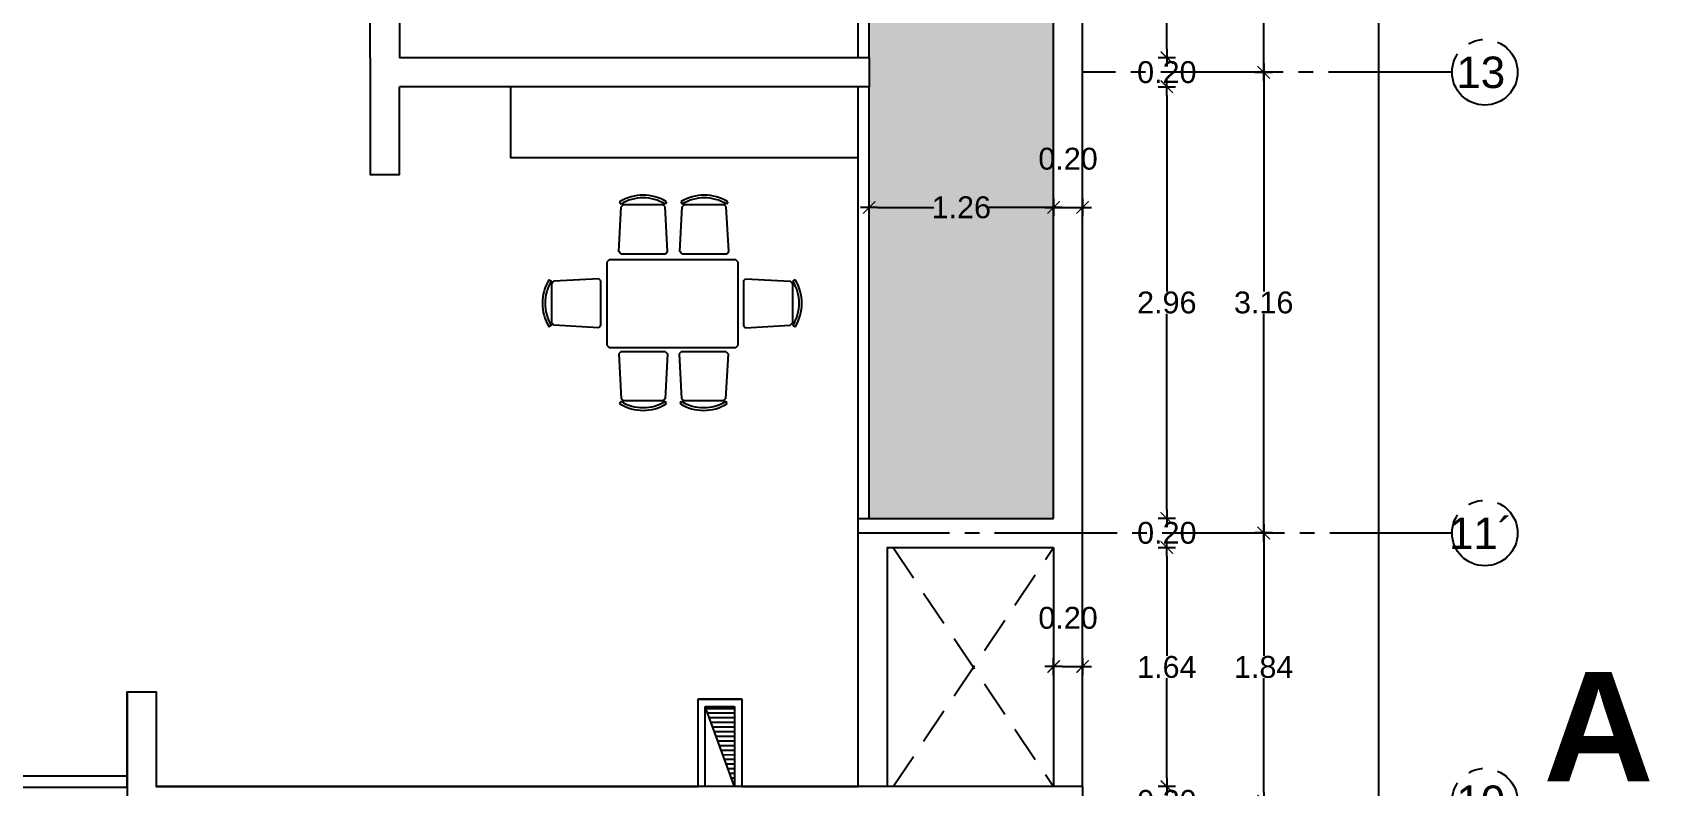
# Model space of a CAD drawing. Header units: millimetres. Extents: x 1217 to 2428, y 234 to 644.
# Drawn here: x 2384.88 to 2395.98, y 619.32 to 624.5 of the extents above; entities that cross this region are included whole.
import ezdxf

# ---------------------------------------------------------------- set-up
doc = ezdxf.new("R2010")
doc.units = ezdxf.units.MM
doc.linetypes.add('ACAD_ISO04W100', pattern=[30, 24, -3, 0, -3])
doc.linetypes.add('HIDDEN2', pattern=[0.1875, 0.125, -0.0625])
doc.layers.get('0').update_dxf_attribs({"lineweight": 5})
for name, color, linetype in [('0.1', 251, 'Continuous'), ('0.2', 2, 'Continuous'), ('0.3', 6, 'Continuous'), ('CORTES', 30, 'Continuous'), ('COTAS', 252, 'Continuous'), ('COTAS INTERIORES', 3, 'Continuous'), ('EJES', 8, 'Continuous'), ('MUROS', 7, 'Continuous'), ('SHAFT', 3, 'Continuous'), ('TABIQUES', 4, 'Continuous')]:
    doc.layers.add(name, color=color, linetype=linetype)
doc.styles.add('INTERARQ', font='arial.ttf')
doc.styles.get("Standard").update_dxf_attribs({"font": 'arial.ttf'})
doc.dimstyles.new('ESCALA_1-50', dxfattribs={"dimtxt": 0.15, "dimasz": 0.06, "dimexe": 0.18, "dimexo": 0.0625, "dimgap": 0, "dimtad": 0, "dimtih": 1, "dimtoh": 1, "dimzin": 0, "dimdsep": 46, "dimtxsty": 'INTERARQ', "dimblk": 'DIMTICK', "dimcen": 0, "dimse1": 1, "dimse2": 1, "dimclrd": 256, "dimclre": 1, "dimclrt": 2, "dimadec": 0, "dimazin": 0, "dimtfac": 4.5, "dimtofl": 0, "dimtmove": 2, "dimatfit": 3, "dimldrblk": 'DIMTICK', "dimfxl": 1, "dimtolj": 1, "dimtzin": 0, "dimarcsym": 0})

# ---------------------------------------------------------------- blocks, each defined once
blk = doc.blocks.new('DIMTICK')
at = {"color": 1}
for p, q in [((-1, 0), (1, 0)), ((0, 1), (0, -1))]:
    blk.add_line(p, q, dxfattribs=at)
at = {"color": 3, "const_width": 0.141}
blk.add_lwpolyline([(0.71, 0.71), (-0.71, -0.71)], dxfattribs=at)
blk = doc.blocks.new('*D1369')
at = {"layer": 'COTAS', "lineweight": -2, "ltscale": 3, "transparency": 16777216}
for p, q in [((2392.664, 619.384), (2392.664, 619.444)), ((2392.664, 619.065), (2392.664, 619.005))]:
    blk.add_line(p, q, dxfattribs=at)
at = {"layer": 'DEFPOINTS', "color": 0, "ltscale": 3, "transparency": 16777216}
for p in [(2392.086, 619.324, 0), (2392.664, 619.324), (2391.887, 619.125, 0)]:
    blk.add_point(p, dxfattribs=at)
at = {"layer": 'COTAS', "lineweight": -2, "ltscale": 3, "transparency": 16777216, "xscale": 0.06, "yscale": 0.06, "zscale": 0.06}
for p, rotation in [((2392.664, 619.324), 270), ((2392.664, 619.125), 90)]:
    blk.add_blockref('DIMTICK', p, dxfattribs=dict(at, rotation=rotation))
at = {"layer": 'COTAS', "color": 2, "ltscale": 3, "transparency": 16777216, "insert": (2392.664, 619.225), "char_height": 0.15, "attachment_point": 5, "style": 'INTERARQ'}
blk.add_mtext('\\A1;0.20', dxfattribs=at)
blk = doc.blocks.new('*D1370')
at = {"layer": 'COTAS', "lineweight": -2, "ltscale": 3, "transparency": 16777216}
for p, q in [((2392.664, 620.904), (2392.664, 620.221)), ((2392.664, 619.384), (2392.664, 620.067))]:
    blk.add_line(p, q, dxfattribs=at)
at = {"layer": 'DEFPOINTS', "color": 0, "ltscale": 3, "transparency": 16777216}
for p in [(2391.886, 620.964, 0), (2392.664, 620.964), (2392.086, 619.324, 0)]:
    blk.add_point(p, dxfattribs=at)
at = {"layer": 'COTAS', "lineweight": -2, "ltscale": 3, "transparency": 16777216, "xscale": 0.06, "yscale": 0.06, "zscale": 0.06}
for p, rotation in [((2392.664, 620.964), 90), ((2392.664, 619.324), 270)]:
    blk.add_blockref('DIMTICK', p, dxfattribs=dict(at, rotation=rotation))
at = {"layer": 'COTAS', "color": 2, "ltscale": 3, "transparency": 16777216, "insert": (2392.664, 620.144), "char_height": 0.15, "attachment_point": 5, "style": 'INTERARQ'}
blk.add_mtext('\\A1;1.64', dxfattribs=at)
blk = doc.blocks.new('*D1371')
at = {"layer": 'COTAS', "lineweight": -2, "ltscale": 3, "transparency": 16777216}
for p, q in [((2392.664, 621.224), (2392.664, 621.284)), ((2392.664, 620.904), (2392.664, 620.844))]:
    blk.add_line(p, q, dxfattribs=at)
at = {"layer": 'DEFPOINTS', "color": 0, "ltscale": 3, "transparency": 16777216}
for p in [(2391.886, 621.164), (2392.664, 621.164), (2391.886, 620.964, 0)]:
    blk.add_point(p, dxfattribs=at)
at = {"layer": 'COTAS', "lineweight": -2, "ltscale": 3, "transparency": 16777216, "xscale": 0.06, "yscale": 0.06, "zscale": 0.06}
for p, rotation in [((2392.664, 621.164), 270), ((2392.664, 620.964), 90)]:
    blk.add_blockref('DIMTICK', p, dxfattribs=dict(at, rotation=rotation))
at = {"layer": 'COTAS', "color": 2, "ltscale": 3, "transparency": 16777216, "insert": (2392.664, 621.064), "char_height": 0.15, "attachment_point": 5, "style": 'INTERARQ'}
blk.add_mtext('\\A1;0.20', dxfattribs=at)
blk = doc.blocks.new('*D1372')
at = {"layer": 'COTAS', "lineweight": -2, "ltscale": 3, "transparency": 16777216}
for p, q in [((2392.664, 624.065), (2392.664, 622.721)), ((2392.664, 621.224), (2392.664, 622.568))]:
    blk.add_line(p, q, dxfattribs=at)
at = {"layer": 'DEFPOINTS', "color": 0, "ltscale": 3, "transparency": 16777216}
for p in [(2390.398, 624.125, 0), (2392.664, 624.125), (2391.886, 621.164)]:
    blk.add_point(p, dxfattribs=at)
at = {"layer": 'COTAS', "lineweight": -2, "ltscale": 3, "transparency": 16777216, "xscale": 0.06, "yscale": 0.06, "zscale": 0.06}
for p, rotation in [((2392.664, 624.125), 90), ((2392.664, 621.164), 270)]:
    blk.add_blockref('DIMTICK', p, dxfattribs=dict(at, rotation=rotation))
at = {"layer": 'COTAS', "color": 2, "ltscale": 3, "transparency": 16777216, "insert": (2392.664, 622.644), "char_height": 0.15, "attachment_point": 5, "style": 'INTERARQ'}
blk.add_mtext('\\A1;2.96', dxfattribs=at)
blk = doc.blocks.new('*D1373')
at = {"layer": 'COTAS', "lineweight": -2, "ltscale": 3, "transparency": 16777216}
for p, q in [((2392.664, 624.384), (2392.664, 624.444)), ((2392.664, 624.065), (2392.664, 624.005))]:
    blk.add_line(p, q, dxfattribs=at)
at = {"layer": 'DEFPOINTS', "color": 0, "ltscale": 3, "transparency": 16777216}
for p in [(2390.413, 624.324, 0), (2392.664, 624.324), (2390.398, 624.125, 0)]:
    blk.add_point(p, dxfattribs=at)
at = {"layer": 'COTAS', "lineweight": -2, "ltscale": 3, "transparency": 16777216, "xscale": 0.06, "yscale": 0.06, "zscale": 0.06}
for p, rotation in [((2392.664, 624.324), 270), ((2392.664, 624.125), 90)]:
    blk.add_blockref('DIMTICK', p, dxfattribs=dict(at, rotation=rotation))
at = {"layer": 'COTAS', "color": 2, "ltscale": 3, "transparency": 16777216, "insert": (2392.664, 624.224), "char_height": 0.15, "attachment_point": 5, "style": 'INTERARQ'}
blk.add_mtext('\\A1;0.20', dxfattribs=at)
blk = doc.blocks.new('*D1374')
at = {"layer": 'COTAS', "lineweight": -2, "ltscale": 3, "transparency": 16777216}
for p, q in [((2392.664, 627.096), (2392.664, 625.817)), ((2392.664, 624.384), (2392.664, 625.664))]:
    blk.add_line(p, q, dxfattribs=at)
at = {"layer": 'DEFPOINTS', "color": 0, "ltscale": 3, "transparency": 16777216}
for p in [(2390.621, 627.156, 0), (2392.664, 627.156), (2390.413, 624.324, 0)]:
    blk.add_point(p, dxfattribs=at)
at = {"layer": 'COTAS', "lineweight": -2, "ltscale": 3, "transparency": 16777216, "xscale": 0.06, "yscale": 0.06, "zscale": 0.06}
for p, rotation in [((2392.664, 627.156), 90), ((2392.664, 624.324), 270)]:
    blk.add_blockref('DIMTICK', p, dxfattribs=dict(at, rotation=rotation))
at = {"layer": 'COTAS', "color": 2, "ltscale": 3, "transparency": 16777216, "insert": (2392.664, 625.74), "char_height": 0.15, "attachment_point": 5, "style": 'INTERARQ'}
blk.add_mtext('\\A1;2.83', dxfattribs=at)
blk = doc.blocks.new('*D1385')
at = {"layer": 'COTAS', "lineweight": -2, "ltscale": 3, "transparency": 16777216}
for p, q in [((2393.329, 621.004), (2393.329, 620.221)), ((2393.329, 619.284), (2393.329, 620.068))]:
    blk.add_line(p, q, dxfattribs=at)
at = {"layer": 'DEFPOINTS', "color": 0, "ltscale": 3, "transparency": 16777216}
for p in [(2392.086, 621.064), (2393.329, 621.064), (2393.234, 619.224, 0)]:
    blk.add_point(p, dxfattribs=at)
at = {"layer": 'COTAS', "lineweight": -2, "ltscale": 3, "transparency": 16777216, "xscale": 0.06, "yscale": 0.06, "zscale": 0.06}
for p, rotation in [((2393.329, 621.064), 90), ((2393.329, 619.224), 270)]:
    blk.add_blockref('DIMTICK', p, dxfattribs=dict(at, rotation=rotation))
at = {"layer": 'COTAS', "color": 2, "ltscale": 3, "transparency": 16777216, "insert": (2393.329, 620.144), "char_height": 0.15, "attachment_point": 5, "style": 'INTERARQ'}
blk.add_mtext('\\A1;1.84', dxfattribs=at)
blk = doc.blocks.new('*D1386')
at = {"layer": 'COTAS', "lineweight": -2, "ltscale": 3, "transparency": 16777216}
for p, q in [((2393.329, 624.164), (2393.329, 622.721)), ((2393.329, 621.124), (2393.329, 622.568))]:
    blk.add_line(p, q, dxfattribs=at)
at = {"layer": 'DEFPOINTS', "color": 0, "ltscale": 3, "transparency": 16777216}
for p in [(2392.086, 624.224), (2393.329, 624.224), (2392.086, 621.064)]:
    blk.add_point(p, dxfattribs=at)
at = {"layer": 'COTAS', "lineweight": -2, "ltscale": 3, "transparency": 16777216, "xscale": 0.06, "yscale": 0.06, "zscale": 0.06}
for p, rotation in [((2393.329, 624.224), 90), ((2393.329, 621.064), 270)]:
    blk.add_blockref('DIMTICK', p, dxfattribs=dict(at, rotation=rotation))
at = {"layer": 'COTAS', "color": 2, "ltscale": 3, "transparency": 16777216, "insert": (2393.329, 622.644), "char_height": 0.15, "attachment_point": 5, "style": 'INTERARQ'}
blk.add_mtext('\\A1;3.16', dxfattribs=at)
blk = doc.blocks.new('*D1387')
at = {"layer": 'COTAS', "lineweight": -2, "ltscale": 3, "transparency": 16777216}
for p, q in [((2393.329, 625.365), (2393.329, 624.901)), ((2393.329, 624.284), (2393.329, 624.748))]:
    blk.add_line(p, q, dxfattribs=at)
at = {"layer": 'DEFPOINTS', "color": 0, "ltscale": 3, "transparency": 16777216}
for p in [(2392.086, 625.425), (2393.329, 625.425), (2392.086, 624.224)]:
    blk.add_point(p, dxfattribs=at)
at = {"layer": 'COTAS', "lineweight": -2, "ltscale": 3, "transparency": 16777216, "xscale": 0.06, "yscale": 0.06, "zscale": 0.06}
for p, rotation in [((2393.329, 625.425), 90), ((2393.329, 624.224), 270)]:
    blk.add_blockref('DIMTICK', p, dxfattribs=dict(at, rotation=rotation))
at = {"layer": 'COTAS', "color": 2, "ltscale": 3, "transparency": 16777216, "insert": (2393.329, 624.825), "char_height": 0.15, "attachment_point": 5, "style": 'INTERARQ'}
blk.add_mtext('\\A1;1.20', dxfattribs=at)
blk = doc.blocks.new('*D1389')
at = {"layer": 'COTAS', "lineweight": -2, "ltscale": 3, "transparency": 16777216}
for p, q in [((2394.117, 628.596), (2394.117, 614.018)), ((2394.117, 599.286), (2394.117, 613.864))]:
    blk.add_line(p, q, dxfattribs=at)
at = {"layer": 'DEFPOINTS', "color": 0, "ltscale": 3, "transparency": 16777216}
for p in [(2392.086, 628.656, 0), (2394.117, 628.656), (2392.086, 599.226, 0)]:
    blk.add_point(p, dxfattribs=at)
at = {"layer": 'COTAS', "lineweight": -2, "ltscale": 3, "transparency": 16777216, "xscale": 0.06, "yscale": 0.06, "zscale": 0.06}
for p, rotation in [((2394.117, 628.656), 90), ((2394.117, 599.226), 270)]:
    blk.add_blockref('DIMTICK', p, dxfattribs=dict(at, rotation=rotation))
at = {"layer": 'COTAS', "color": 2, "ltscale": 3, "transparency": 16777216, "insert": (2394.117, 613.941), "char_height": 0.15, "attachment_point": 5, "style": 'INTERARQ'}
blk.add_mtext('\\A1;29.43', dxfattribs=at)
blk = doc.blocks.new('*D1535')
at = {"layer": 'COTAS INTERIORES', "lineweight": -2, "ltscale": 3, "transparency": 16777216}
for p, q in [((2390.681, 623.297), (2391.065, 623.297)), ((2391.826, 623.297), (2391.441, 623.297))]:
    blk.add_line(p, q, dxfattribs=at)
at = {"layer": 'DEFPOINTS', "color": 0, "ltscale": 3, "transparency": 16777216}
for p in [(2391.886, 623.297), (2390.621, 621.163), (2391.886, 621.164, 0)]:
    blk.add_point(p, dxfattribs=at)
at = {"layer": 'COTAS INTERIORES', "lineweight": -2, "ltscale": 3, "transparency": 16777216, "xscale": 0.06, "yscale": 0.06, "zscale": 0.06, "rotation": 180}
blk.add_blockref('DIMTICK', (2390.621, 623.297), dxfattribs=at)
at = {"layer": 'COTAS INTERIORES', "lineweight": -2, "ltscale": 3, "transparency": 16777216, "xscale": 0.06, "yscale": 0.06, "zscale": 0.06}
blk.add_blockref('DIMTICK', (2391.886, 623.297), dxfattribs=at)
at = {"layer": 'COTAS INTERIORES', "color": 2, "ltscale": 3, "transparency": 16777216, "insert": (2391.253, 623.297), "char_height": 0.15, "attachment_point": 5, "style": 'INTERARQ'}
blk.add_mtext('\\A1;1.26', dxfattribs=at)
blk = doc.blocks.new('*D1536')
at = {"layer": 'COTAS INTERIORES', "lineweight": -2, "ltscale": 3, "transparency": 16777216}
blk.add_line((2391.946, 623.297), (2392.026, 623.297), dxfattribs=at)
at = {"layer": 'DEFPOINTS', "color": 0, "ltscale": 3, "transparency": 16777216}
for p in [(2392.086, 623.297), (2391.886, 621.164, 0), (2392.086, 620.723, 0)]:
    blk.add_point(p, dxfattribs=at)
at = {"layer": 'COTAS INTERIORES', "lineweight": -2, "ltscale": 3, "transparency": 16777216, "xscale": 0.06, "yscale": 0.06, "zscale": 0.06, "rotation": 180}
blk.add_blockref('DIMTICK', (2391.886, 623.297), dxfattribs=at)
at = {"layer": 'COTAS INTERIORES', "lineweight": -2, "ltscale": 3, "transparency": 16777216, "xscale": 0.06, "yscale": 0.06, "zscale": 0.06}
blk.add_blockref('DIMTICK', (2392.086, 623.297), dxfattribs=at)
at = {"layer": 'COTAS INTERIORES', "color": 2, "ltscale": 3, "transparency": 16777216, "insert": (2391.986, 623.63), "char_height": 0.15, "attachment_point": 5, "style": 'INTERARQ'}
blk.add_mtext('\\A1;0.20', dxfattribs=at)
blk = doc.blocks.new('*D1538')
at = {"layer": 'COTAS INTERIORES', "lineweight": -2, "ltscale": 3, "transparency": 16777216}
blk.add_line((2391.947, 620.148), (2392.026, 620.148), dxfattribs=at)
at = {"layer": 'DEFPOINTS', "color": 0, "ltscale": 3, "transparency": 16777216}
for p in [(2392.086, 620.148), (2392.086, 619.324, 0), (2391.887, 619.125)]:
    blk.add_point(p, dxfattribs=at)
at = {"layer": 'COTAS INTERIORES', "lineweight": -2, "ltscale": 3, "transparency": 16777216, "xscale": 0.06, "yscale": 0.06, "zscale": 0.06, "rotation": 180}
blk.add_blockref('DIMTICK', (2391.887, 620.148), dxfattribs=at)
at = {"layer": 'COTAS INTERIORES', "lineweight": -2, "ltscale": 3, "transparency": 16777216, "xscale": 0.06, "yscale": 0.06, "zscale": 0.06}
blk.add_blockref('DIMTICK', (2392.086, 620.148), dxfattribs=at)
at = {"layer": 'COTAS INTERIORES', "color": 2, "ltscale": 3, "transparency": 16777216, "insert": (2391.986, 620.481), "char_height": 0.15, "attachment_point": 5, "style": 'INTERARQ'}
blk.add_mtext('\\A1;0.20', dxfattribs=at)

msp = doc.modelspace()

# ---------------------------------------------------------------- hatches: boundary and pattern name
at = {"layer": '0.1', "ltscale": 3}
h = msp.add_hatch(dxfattribs=at)
h.set_pattern_fill('TEXTURE', color=256, scale=0.25, pattern_type=2)
h.set_pattern_definition([(0, (-121.64268, -347.84415), (0.11, 0.19), [0.01, -0.1675, 0.0075, -0.0725, 0.015, -0.1775]), (10, (-121.69018, -347.74165), (0.067230114, 0.237786904), [0.0175, -0.0425, 0.0225, -0.1325, 0.0125, -0.165]), (20, (-121.71518, -347.82165), (0.1112257946, 0.184146878), [0.02, -0.1375, 0.0175, -0.1025, 0.0125, -0.08]), (30, (-121.64268, -347.83665), (-0.018307714, 0.21170989), [0.0125, -0.0825, 0.01, -0.1225, 0.0075, -0.1625]), (40, (-121.71268, -347.78165), (0.028196598, 0.1803086295), [0.01, -0.11, 0.0075, -0.07, 0.02, -0.1275]), (50, (-121.67518, -347.87165), (-0.066873221, 0.196444578), [0.005, -0.0925, 0.0125, -0.1525, 0.015, -0.0775]), (60, (-121.66768, -347.85415), (-0.082894192, 0.186423048), [0.0125, -0.1025, 0.005, -0.12, 0.01, -0.0925]), (70, (-121.69518, -347.88415), (-0.091576892, 0.1796557065), [0.0075, -0.0475, 0.015, -0.08, 0.01, -0.11]), (80, (-121.68268, -347.73665), (-0.173804453, 0.137266209), [0.0175, -0.11, 0.0075, -0.13, 0.015, -0.1225]), (90, (-121.66768, -347.84415), (-0.22, 0.0925), [0.015, -0.0775, 0.01, -0.1525, 0.005, -0.155]), (100, (-121.70768, -347.76665), (-0.206642882, 0.120954409), [0.0175, -0.0975, 0.015, -0.08, 0.0175, -0.1825]), (110, (-121.72518, -347.90915), (-0.200366951, 0.068075949), [0.02, -0.065, 0.01, -0.1325, 0.015, -0.145]), (120, (-121.79268, -347.87915), (-0.238874954, 0.023743557), [0.0125, -0.1675, 0.015, -0.0775, 0.0175, -0.1025]), (130, (-121.73768, -347.93415), (-0.232589806, 0.059388401), [0.0075, -0.055, 0.01, -0.1075, 0.02, -0.14]), (140, (-121.81268, -347.73415), (-0.18383071, -0.02850474), [0.015, -0.09, 0.0175, -0.0775, 0.01, -0.105]), (150, (-121.60518, -347.94915), (-0.170687477, -0.100639382), [0.01, -0.07, 0.02, -0.155, 0.0175, -0.1425]), (160, (-121.77018, -347.80915), (-0.198250895, -0.135357241), [0.015, -0.105, 0.0125, -0.095, 0.01, -0.1525]), (170, (-121.75518, -347.86915), (-0.179703373, -0.140935971), [0.0225, -0.0825, 0.015, -0.1125, 0.02, -0.11])])
h.paths.add_polyline_path([(2379.53715, 608.32742), (2378.16619, 608.32742), (2378.16619, 599.42578), (2383.3059, 599.42578), (2383.3059, 600.7127), (2381.986, 600.7127), (2381.98601, 602.99767), (2379.47618, 602.99767), (2379.47618, 603.51008), (2379.53713, 603.51008)])
h.paths.add_polyline_path([(2379.53607, 610.12689), (2378.16619, 610.12689), (2378.16619, 615.5242), (2379.53607, 615.5242)])
h.paths.add_polyline_path([(2379.53607, 615.72422), (2378.16619, 615.72422), (2378.16619, 621.12154), (2379.53607, 621.12154)])
h.paths.add_polyline_path([(2384.92593, 628.45628), (2391.8856, 628.45628), (2391.88566, 621.16351), (2390.62072, 621.16349), (2390.62082, 627.15627), (2384.92593, 627.15627), (2384.92593, 627.55709), (2385.22558, 627.55709), (2385.22558, 628.30621), (2384.92593, 628.30621)])
edge = h.paths.add_edge_path()
edge.add_line((2391.88566, 610.08492), (2390.74572, 610.08491))
edge.add_line((2390.74572, 610.08491), (2390.74573, 609.33496))
edge.add_line((2390.74573, 609.33496), (2390.62072, 609.33496))
edge.add_line((2390.62072, 609.33496), (2390.62074, 602.99767))
edge.add_line((2390.62074, 602.99767), (2390.17571, 602.99767))
edge.add_line((2390.17571, 602.99767), (2390.17571, 602.33858))
edge.add_line((2390.17571, 602.33858), (2390.15071, 602.33858))
edge.add_line((2390.15071, 602.33858), (2390.15071, 600.71271))
edge.add_line((2390.15071, 600.71271), (2386.34595, 600.71271))
edge.add_line((2386.34595, 600.71271), (2386.34601, 599.42575))
edge.add_line((2386.34601, 599.42575), (2391.8856, 599.42575))
edge.add_line((2391.8856, 599.42575), (2391.88554, 610.08492))
h.paths.add_polyline_path([(2379.53713, 627.15627), (2384.72594, 627.15627), (2384.72593, 627.55709), (2384.42629, 627.55709), (2384.42629, 628.30621), (2384.72593, 628.30621), (2384.72594, 628.45627), (2378.16619, 628.45627), (2378.16619, 622.92101), (2379.4762, 622.92101), (2379.4762, 623.52101), (2379.5396, 623.52101)])
at = {"layer": 'SHAFT', "linetype": 'ByBlock'}
h = msp.add_hatch(dxfattribs=at)
h.set_pattern_fill('ANSI31', color=256, scale=0.01, angle=-405, style=0)
h.set_pattern_definition([(180, (7755391.33785, -380910.956943), (-6e-17, -0.03174861733463), [])])
h.paths.add_polyline_path([(2389.49588, 619.87388), (2389.69579, 619.32408), (2389.69579, 619.6731), (2389.69579, 619.87371)])

# ---------------------------------------------------------------- linework, layer by layer
at = {"layer": '0.1', "ltscale": 3, "elevation": 0}
msp.add_lwpolyline([(2384.32497, 622.92102), (2384.32501, 619.37938), (2384.34193, 619.37938), (2384.34193, 619.37938), (2384.34193, 619.34327), (2384.35322, 619.34327), (2384.35322, 619.32071), (2385.00928, 619.3207), (2385.52689, 619.32071), (2385.52689, 619.97401), (2385.72688, 619.97401), (2385.72688, 619.32407), (2388.1117, 619.32408), (2389.44589, 619.32408), (2389.44589, 619.92388), (2389.74579, 619.92388), (2389.74579, 619.32403), (2390.54572, 619.32403), (2390.54573, 623.63634), (2388.16091, 623.63634), (2388.1609, 624.12382), (2387.39592, 624.12382)], dxfattribs=at)
at = {"layer": '0.1', "elevation": 0}
for points in [[(2389.23029, 623.33551, 0.28488235), (2388.90746, 623.33551)], [(2389.22041, 623.31957, 0.28488235), (2388.91734, 623.31957)], [(2389.6502, 623.33551, 0.28488235), (2389.32736, 623.33551)], [(2389.64032, 623.31957, 0.28488235), (2389.33725, 623.31957)], [(2388.42314, 622.80115, 0.28488235), (2388.42314, 622.47831)], [(2388.43908, 622.79127, 0.28488235), (2388.43908, 622.48819)], [(2390.09708, 622.48827, 0.28488235), (2390.09708, 622.79135)], [(2390.11301, 622.47839, 0.28488235), (2390.11301, 622.80123)], [(2388.90754, 621.95092, 0.28488235), (2389.23037, 621.95092)], [(2388.91742, 621.96686, 0.28488235), (2389.22049, 621.96686)], [(2389.3227, 621.95092, 0.28488235), (2389.64553, 621.95092)], [(2389.33258, 621.96686, 0.28488235), (2389.63565, 621.96686)]]:
    msp.add_lwpolyline(points, format="xyb", dxfattribs=at)
for points in [[(2388.90746, 623.33551), (2388.91734, 623.31957)], [(2388.93392, 623.3168), (2388.91809, 623.30182)], [(2388.93392, 623.3168), (2389.20391, 623.3168)], [(2389.21974, 623.30182), (2389.20391, 623.3168)], [(2389.23029, 623.33551), (2389.22041, 623.31957)], [(2389.32736, 623.33551), (2389.33725, 623.31957)], [(2389.35383, 623.3168), (2389.338, 623.30182)], [(2389.35383, 623.3168), (2389.62382, 623.3168)], [(2389.63965, 623.30182), (2389.62382, 623.3168)], [(2389.6502, 623.33551), (2389.64032, 623.31957)], [(2388.901, 622.99429), (2388.91809, 623.30182)], [(2389.23682, 622.99429), (2389.21974, 623.30182)], [(2389.32091, 622.99429), (2389.338, 623.30182)], [(2389.65673, 622.99429), (2389.63965, 623.30182)], [(2388.91517, 622.97931), (2388.901, 622.99429)], [(2388.91517, 622.97931), (2389.22266, 622.97931)], [(2389.22266, 622.97931), (2389.23682, 622.99429)], [(2389.33508, 622.97931), (2389.32091, 622.99429)], [(2389.33508, 622.97931), (2389.64256, 622.97931)], [(2389.64256, 622.97931), (2389.65673, 622.99429)], [(2388.83536, 622.93642), (2388.82036, 622.92142)], [(2388.82036, 622.92142), (2388.82036, 622.35144)], [(2389.70532, 622.93642), (2388.83536, 622.93642)], [(2389.72032, 622.92142), (2389.70532, 622.93642)], [(2389.72032, 622.35144), (2389.72032, 622.92142)], [(2388.42314, 622.80115), (2388.43908, 622.79127)], [(2388.45683, 622.7906), (2388.44185, 622.77476)], [(2388.44185, 622.50478), (2388.44185, 622.77476)], [(2388.76436, 622.80768), (2388.45683, 622.7906)], [(2388.77934, 622.79351), (2388.76436, 622.80768)], [(2388.77934, 622.48603), (2388.77934, 622.79351)], [(2389.75682, 622.79351), (2389.77179, 622.80768)], [(2389.75682, 622.79351), (2389.75682, 622.48603)], [(2389.77179, 622.80768), (2390.07933, 622.7906)], [(2390.0943, 622.77476), (2390.07933, 622.7906)], [(2390.0943, 622.77476), (2390.0943, 622.50478)], [(2390.11301, 622.80123), (2390.09708, 622.79135)], [(2388.42314, 622.47831), (2388.43908, 622.48819)], [(2388.44185, 622.50478), (2388.45683, 622.48894)], [(2388.76436, 622.47186), (2388.45683, 622.48894)], [(2388.77934, 622.48603), (2388.76436, 622.47186)], [(2389.75682, 622.48603), (2389.77179, 622.47186)], [(2389.77179, 622.47186), (2390.07933, 622.48894)], [(2390.07933, 622.48894), (2390.0943, 622.50478)], [(2390.11301, 622.47839), (2390.09708, 622.48827)], [(2388.82036, 622.35144), (2388.83536, 622.33644)], [(2388.83536, 622.33644), (2389.70532, 622.33644)], [(2388.91517, 622.30712), (2388.901, 622.29214)], [(2389.22266, 622.30712), (2388.91517, 622.30712)], [(2389.22266, 622.30712), (2389.23682, 622.29214)], [(2389.33033, 622.30712), (2389.31616, 622.29214)], [(2389.63782, 622.30712), (2389.33033, 622.30712)], [(2389.63782, 622.30712), (2389.65198, 622.29214)], [(2389.70532, 622.33644), (2389.72032, 622.35144)], [(2388.901, 622.29214), (2388.91809, 621.98461)], [(2389.23682, 622.29214), (2389.21974, 621.98461)], [(2389.31616, 622.29214), (2389.33325, 621.98461)], [(2389.65198, 622.29214), (2389.6349, 621.98461)], [(2388.91809, 621.98461), (2388.93392, 621.96963)], [(2389.20391, 621.96963), (2389.21974, 621.98461)], [(2389.33325, 621.98461), (2389.34908, 621.96963)], [(2389.61907, 621.96963), (2389.6349, 621.98461)], [(2388.90754, 621.95092), (2388.91742, 621.96686)], [(2389.20391, 621.96963), (2388.93392, 621.96963)], [(2389.23037, 621.95092), (2389.22049, 621.96686)], [(2389.3227, 621.95092), (2389.33258, 621.96686)], [(2389.61907, 621.96963), (2389.34908, 621.96963)], [(2389.64553, 621.95092), (2389.63565, 621.96686)]]:
    msp.add_lwpolyline(points, dxfattribs=at)
at = {"layer": '0.1', "color": 5, "ltscale": 3, "elevation": 0}
msp.add_lwpolyline([(2384.32474, 619.32075), (2385.52667, 619.32075), (2385.52667, 619.39575), (2384.32474, 619.39573), (2384.32474, 619.32071)], dxfattribs=at)
at = {"layer": '0.2'}
msp.add_line((2391.88567, 620.96351, 0), (2391.88568, 619.32403, 0), dxfattribs=at)
at = {"layer": '0.2', "elevation": 0}
for points in [[(2392.08559, 619.32403), (2392.08559, 628.65627), (2384.82594, 628.65627)], [(2391.88566, 621.16351), (2391.88559, 628.45628), (2384.92593, 628.45628)], [(2390.54572, 619.32403), (2390.54572, 621.16349), (2391.88566, 621.16351)], [(2390.74567, 619.32403), (2390.74572, 620.96351), (2391.88567, 620.96351)]]:
    msp.add_lwpolyline(points, dxfattribs=at)
at = {"layer": '0.2', "color": 1, "elevation": 0}
for points in [[(2390.54573, 624.32372), (2390.54574, 627.08192)], [(2390.62073, 624.32372), (2390.62073, 627.15627)], [(2390.54572, 621.16349), (2390.54573, 624.12382)], [(2390.62072, 621.16349), (2390.62073, 624.12382)]]:
    msp.add_lwpolyline(points, dxfattribs=at)
at = {"layer": '0.3'}
for p, q in [((2389.44589, 619.32405, 0), (2389.44589, 619.92388, 0)), ((2389.49588, 619.32408, 0), (2389.49588, 619.87388, 0)), ((2389.69579, 619.87371, 0), (2389.69579, 619.32408, 0)), ((2389.74579, 619.92371, 0), (2389.74579, 619.32408, 0))]:
    msp.add_line(p, q, dxfattribs=at)
at = {"layer": '0.3', "elevation": 0}
for points in [[(2389.74579, 619.92371), (2389.44589, 619.92388)], [(2389.49588, 619.87388), (2389.69579, 619.87388)]]:
    msp.add_lwpolyline(points, dxfattribs=at)
at = {"layer": 'EJES', "linetype": 'ACAD_ISO04W100', "ltscale": 0.035, "elevation": 0}
for points in [[(2394.6128, 624.22378), (2392.08559, 624.22378)], [(2394.62209, 621.0635), (2390.54572, 621.0635)]]:
    msp.add_lwpolyline(points, dxfattribs=at)
at = {"layer": 'EJES', "linetype": 'ACAD_ISO04W100', "ltscale": 0.035}
for centre in [(2394.84706, 624.22379, 0), (2394.84706, 624.22378, 0), (2394.84706, 621.06351, 0), (2394.84706, 621.0635, 0), (2394.84706, 619.22401, 0), (2394.84706, 619.224, 0)]:
    msp.add_circle(centre, 0.22497, dxfattribs=at)
at = {"layer": 'MUROS'}
for p, q in [((2390.0157, 619.32407, 0), (2385.72667, 619.32407, 0)), ((2392.08667, 619.32403, 0), (2385.72667, 619.32403, 0)), ((2390.01572, 619.32407, 0), (2385.72688, 619.32407, 0)), ((2392.08559, 619.32403, 0), (2385.72688, 619.32403, 0))]:
    msp.add_line(p, q, dxfattribs=at)
at = {"layer": 'MUROS', "elevation": 0}
for points in [[(2387.19592, 624.32379), (2387.19592, 624.92379), (2387.39592, 624.92379), (2387.39592, 624.32379)], [(2387.19592, 624.32379), (2387.19592, 624.12382)], [(2390.62073, 624.32372), (2387.39592, 624.32379)], [(2390.62073, 624.32377), (2390.6207, 624.12383)], [(2387.19592, 624.12382), (2387.19592, 623.52382), (2387.39592, 623.52382), (2387.39592, 624.12382)], [(2390.6207, 624.12382), (2387.39592, 624.12382)], [(2385.52689, 619.97401), (2385.72688, 619.97401), (2385.72688, 619.32403)], [(2385.52689, 619.97401), (2385.52689, 619.12501)], [(2392.08559, 619.32403), (2392.08559, 614.5248)]]:
    msp.add_lwpolyline(points, dxfattribs=at)
at = {"layer": 'SHAFT', "linetype": 'ByBlock', "elevation": 0}
msp.add_lwpolyline([(2389.69579, 619.32408), (2389.49588, 619.87388)], dxfattribs=at)
at = {"layer": 'TABIQUES', "color": 8, "linetype": 'HIDDEN2', "ltscale": 2, "elevation": 0}
for points in [[(2390.78566, 619.32403), (2391.88567, 620.96351)], [(2390.78572, 620.9635), (2391.88568, 619.32403)]]:
    msp.add_lwpolyline(points, dxfattribs=at)

# ---------------------------------------------------------------- texts
at = {"layer": 'CORTES', "insert": (2395.62794, 619.736, 0), "char_height": 0.75, "width": 2.965897, "attachment_point": 5}
msp.add_mtext('{\\fArial|b1|i0|c0|p34;A}', dxfattribs=at)
at = {"layer": 'EJES', "char_height": 0.215991, "width": 0.344354, "attachment_point": 5}
for s, insert in [('13', (2394.81905, 624.22204, 0)), ('11´', (2394.81905, 621.06176, 0)), ('10', (2394.81905, 619.22226, 0))]:
    msp.add_mtext(s, dxfattribs=dict(at, insert=insert))

# ---------------------------------------------------------------- dimensions: what is measured, and where the dimension line sits
at = {"layer": 'COTAS', "ltscale": 3}
for base, p1, p2, picture, middle in [((2394.11697, 628.65627, 0), (2392.08559, 599.2258, 0), (2392.08621, 628.65627, 0), '*D1389', (2394.11697, 613.94104, 0)), ((2392.66418, 627.15627, 0), (2390.41331, 624.32441, 0), (2390.62073, 627.15627, 0), '*D1374', (2392.66418, 625.74034, 0)), ((2393.32927, 625.42492, 0), (2392.08609, 624.22446, 0), (2392.08609, 625.42492, 0), '*D1387', (2393.32927, 624.82469, 0)), ((2392.66418, 624.32441, 0), (2390.39813, 624.1245, 0), (2390.41331, 624.32441, 0), '*D1373', (2392.66418, 624.22446, 0)), ((2393.32927, 624.22446, 0), (2392.08609, 621.06405, 0), (2392.08609, 624.22446, 0), '*D1386', (2393.32927, 622.64425, 0)), ((2392.66418, 624.1245, 0), (2391.88615, 621.16406, 0), (2390.39813, 624.1245, 0), '*D1372', (2392.66418, 622.64428, 0)), ((2392.66418, 621.16406, 0), (2391.88615, 620.96406, 0), (2391.88615, 621.16406, 0), '*D1371', (2392.66418, 621.06406, 0)), ((2393.32927, 621.06405, 0), (2393.23352, 619.22446, 0), (2392.08609, 621.06405, 0), '*D1385', (2393.32927, 620.14425, 0)), ((2392.66418, 620.96406, 0), (2392.08559, 619.32403, 0), (2391.88615, 620.96406, 0), '*D1370', (2392.66418, 620.14404, 0)), ((2392.66418, 619.32403, 0), (2391.88661, 619.12501, 0), (2392.08559, 619.32403, 0), '*D1369', (2392.66418, 619.22452, 0))]:
    dim = msp.add_linear_dim(base=base, p1=p1, p2=p2, angle=90, dimstyle='ESCALA_1-50', dxfattribs=at)
    dim.commit()
    dim.dimension.update_dxf_attribs({"geometry": picture, "text_midpoint": middle})
at = {"layer": 'COTAS INTERIORES', "ltscale": 3}
for base, p1, p2, picture, middle in [((2392.08559, 623.29666, 0), (2391.88566, 621.16351, 0), (2392.08559, 620.72329, 0), '*D1536', (2391.98563, 623.62983, 0)), ((2391.88566, 623.29666, 0), (2390.62072, 621.16349, 0), (2391.88566, 621.16351, 0), '*D1535', (2391.25319, 623.29666, 0)), ((2392.08559, 620.14783, 0), (2391.88661, 619.12501, 0), (2392.08559, 619.32403, 0), '*D1538', (2391.9861, 620.481, 0))]:
    dim = msp.add_linear_dim(base=base, p1=p1, p2=p2, dimstyle='ESCALA_1-50', dxfattribs=at)
    dim.commit()
    dim.dimension.update_dxf_attribs({"geometry": picture, "text_midpoint": middle})

doc.saveas('drawing.dxf')
